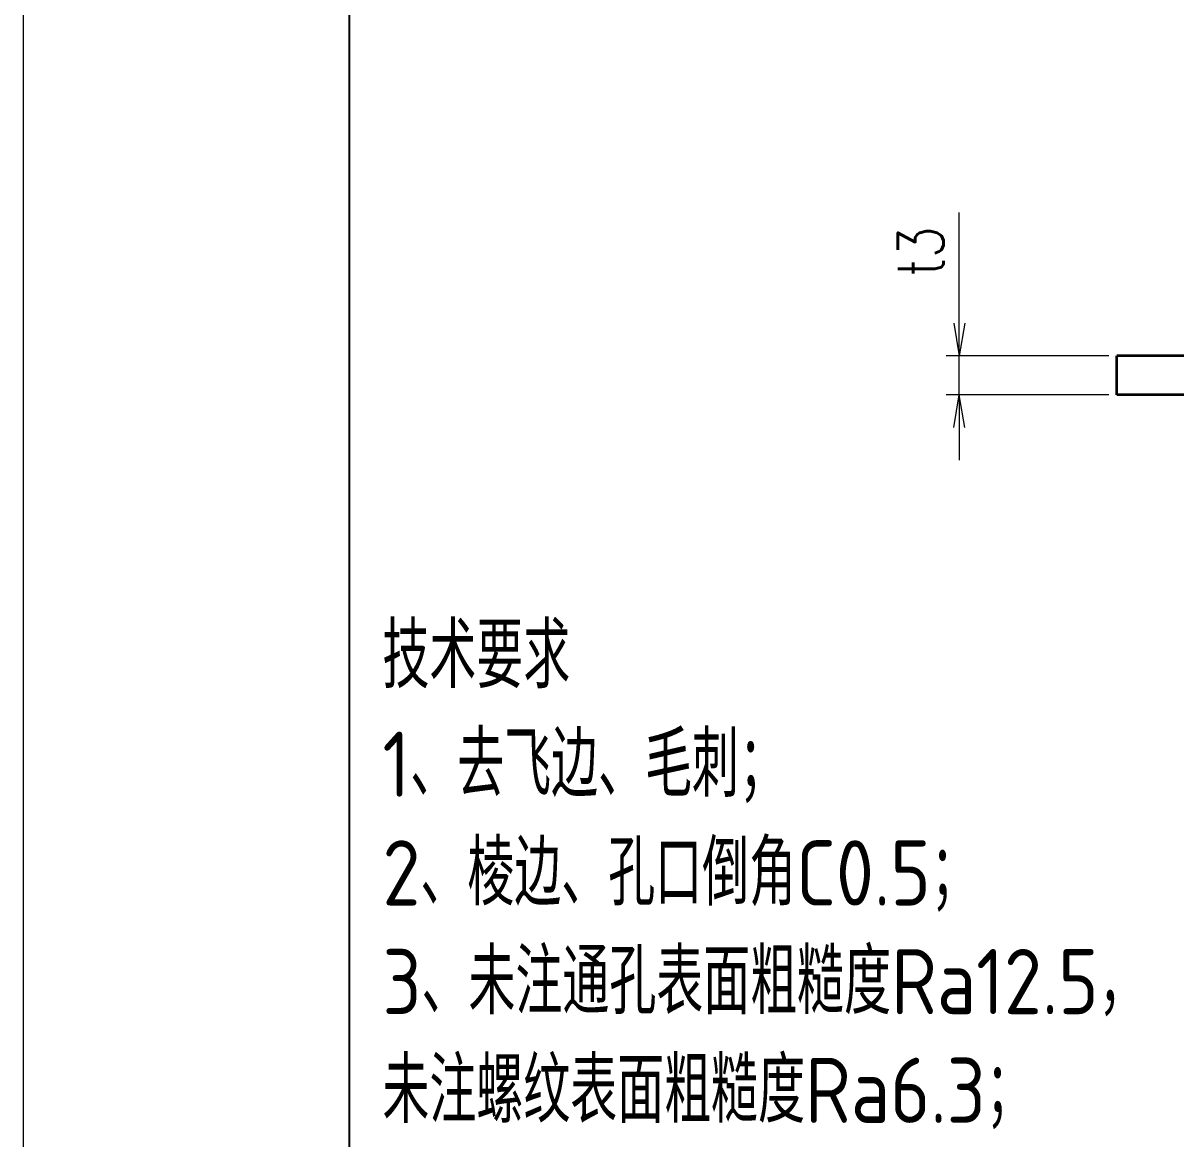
# Model space of a CAD drawing. Header units: millimetres. Extents: x 151684 to 153209, y -40906 to -39954.
# Drawn here: x 152996.1 to 153084.5, y -40847.6 to -40762 of the extents above; entities that cross this region are included whole.
import ezdxf

# ---------------------------------------------------------------- set-up
doc = ezdxf.new("R2010")
doc.units = ezdxf.units.MM
doc.header["$LTSCALE"] = 0.5
doc.layers.add('图\\M+19E79\\M+195B6\\M+18E9A', color=7, linetype='Continuous')
for name, color, linetype, lineweight in [('图框', 7, 'Continuous', 18), ('标注线', 3, 'Continuous', 18), ('粗实线', 7, 'Continuous', 35)]:
    doc.layers.add(name, color=color, linetype=linetype, lineweight=lineweight)
doc.layers.add('打印-禁用', color=7, linetype='Continuous', lineweight=15, plot=False)
doc.styles.add('DIM', font='romans.shx', dxfattribs={"width": 0.8, "bigfont": 'bigfont.shx'})
doc.styles.add('机械长仿宋', font='gbenor.shx', dxfattribs={"height": 1, "bigfont": 'gbcbig.shx'})
doc.dimstyles.new('DEH 1-1$0', dxfattribs={"dimtxt": 3.5, "dimasz": 2.5, "dimexe": 1, "dimexo": 0.625, "dimgap": 1.2, "dimtad": 1, "dimzin": 9, "dimdsep": 46, "dimtxsty": 'DIM', "dimblk": 'OPEN', "dimcen": 0, "dimclrd": 8, "dimclre": 8, "dimclrt": 2, "dimazin": 2, "dimtfac": 0.5, "dimtmove": 0, "dimatfit": 3, "dimldrblk": 'OPEN', "dimfxl": 0, "dimtolj": 2, "dimlwd": 18, "dimlwe": 18, "dimarcsym": 0})

# ---------------------------------------------------------------- blocks, each defined once
blk = doc.blocks.new('_Open')
at = {"color": 0, "linetype": 'ByBlock', "lineweight": -2}
for p, q in [((-1, 0.167), (0, 0)), ((-1, -0.167), (0, 0)), ((0, 0), (-1, 0))]:
    blk.add_line(p, q, dxfattribs=at)
blk = doc.blocks.new('*D70')
at = {"layer": 'Defpoints', "color": 0, "transparency": 16777216}
for p in [(153067.88, -40787.524), (153079.967, -40787.524), (153079.967, -40790.524)]:
    blk.add_point(p, dxfattribs=at)
at = {"layer": '标注线', "color": 8, "lineweight": 18, "transparency": 16777216}
for p, q in [((153067.88, -40785.024), (153067.88, -40776.524)), ((153079.342, -40787.524), (153066.88, -40787.524)), ((153067.88, -40790.524), (153067.88, -40787.524)), ((153079.342, -40790.524), (153066.88, -40790.524)), ((153067.88, -40793.024), (153067.88, -40795.524))]:
    blk.add_line(p, q, dxfattribs=at)
at = {"layer": '标注线', "color": 8, "lineweight": 18, "transparency": 16777216, "xscale": 2.5, "yscale": 2.5, "zscale": 2.5}
for p, rotation in [((153067.88, -40787.524), 270), ((153067.88, -40790.524), 90)]:
    blk.add_blockref('_Open', p, dxfattribs=dict(at, rotation=rotation))
at = {"layer": '标注线', "color": 2, "transparency": 16777216, "insert": (153064.93, -40779.524), "char_height": 3.5, "attachment_point": 5, "rotation": 90, "style": 'DIM'}
blk.add_mtext('\\A2;{\\Fromans,bigfont|c134;t}3', dxfattribs=at)
blk = doc.blocks.new('GZDEH零件A4图框V01版')
at = {"layer": '图\\M+19E79\\M+195B6\\M+18E9A', "linetype": 'Continuous'}
blk.add_line((25, 292), (25, 13.5), dxfattribs=at)
at = {"layer": '打印-禁用', "linetype": 'Continuous'}
blk.add_line((0, 297), (0, 0), dxfattribs=at)
blk = doc.blocks.new('DEH A4')
at = {"layer": '图框'}
blk.add_blockref('GZDEH零件A4图框V01版', (0, 0), dxfattribs=at)

msp = doc.modelspace()

# ---------------------------------------------------------------- linework, layer by layer
at = {"layer": '粗实线', "lineweight": 35}
for p, q in [((153144.967, -40787.524), (153079.967, -40787.524)), ((153144.967, -40790.524), (153079.967, -40790.524))]:
    msp.add_line(p, q, dxfattribs=at)
at = {"layer": '粗实线', "lineweight": 35, "ltscale": 0.075}
msp.add_line((153079.967, -40790.524), (153079.967, -40787.524), dxfattribs=at)

# ---------------------------------------------------------------- block references
at = {"layer": '图框'}
msp.add_blockref('DEH A4', (152996.1, -40906.335), dxfattribs=at)

# ---------------------------------------------------------------- texts
at = {"layer": '标注线', "color": 2, "insert": (153023.656, -40846.84), "char_height": 5, "width": 114.82461, "attachment_point": 7, "style": '机械长仿宋'}
msp.add_mtext('技术要求{\\H1.4x;\\P}1、去飞边、毛刺；\\P2、棱边、孔口倒角C0.5；\\P3、未注通孔表面粗糙度Ra12.5，\\P未注螺纹表面粗糙度Ra6.3；', dxfattribs=at)

# ---------------------------------------------------------------- dimensions: what is measured, and where the dimension line sits
at = {"layer": '标注线'}
dim = msp.add_linear_dim(base=(153067.88, -40787.524), p1=(153079.967, -40790.524), p2=(153079.967, -40787.524), angle=90, text='{\\Fromans,bigfont|c134;t}<>', dimstyle='DEH 1-1$0', dxfattribs=at)
dim.commit()
dim.dimension.update_dxf_attribs({"geometry": '*D70', "text_midpoint": (153064.93, -40779.524)})

doc.saveas('drawing.dxf')
